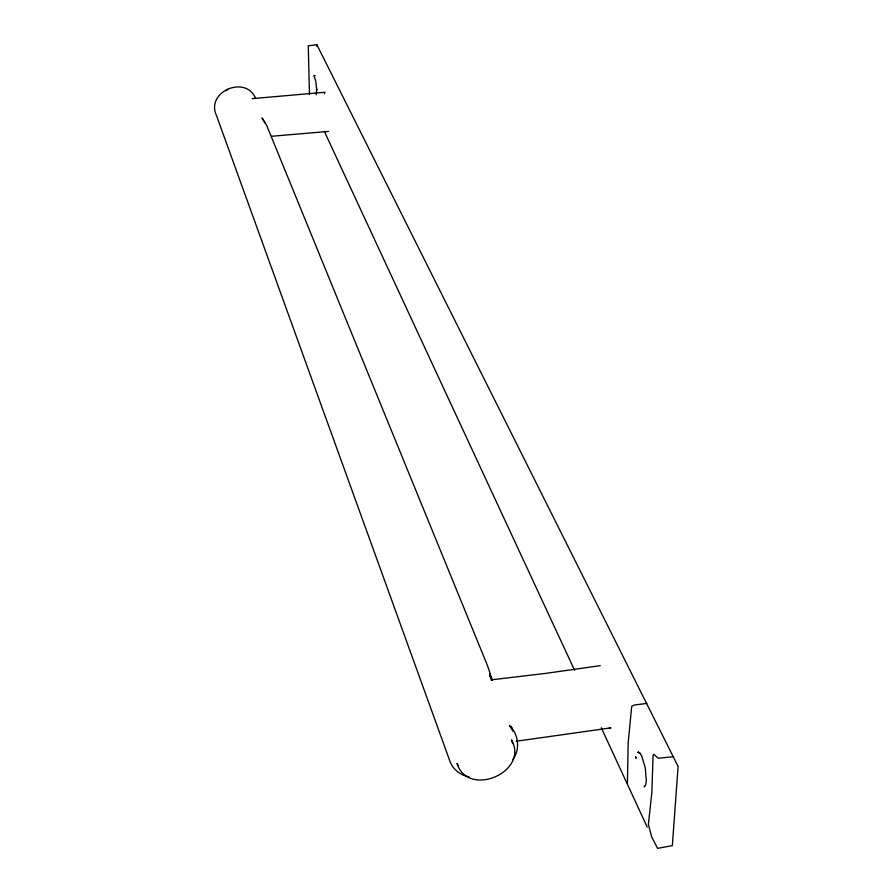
<?xml version="1.0" encoding="UTF-8"?>
<svg xmlns="http://www.w3.org/2000/svg" width="893" height="893" viewBox="0 0 893 893"><rect width="100%" height="100%" fill="white"/><g stroke="black" fill="none" stroke-linecap="round" stroke-linejoin="round"><path stroke-width="1.34" d="M309.447 94.212L308.264 45.822L316.836 44.65L316.814 46.358M316.155 94.747L316.68 89.523L315.843 81.442L313.912 75.537L315.117 75.525M324.393 93.653L325.063 92.247L252.217 98.632M512.738 759.709C520.463 749.305 518.666 734.269 509.39 725.462L513.218 731.255L511.198 726.433L511.644 728.9M600.23 665.665L546.248 673.3L490.96 679.897M225.639 90.673L228.329 89.233M644.779 786.521L644.087 786.778L645.527 785.159L646.331 780.962L645.271 767.857L641.676 755.936L639.857 752.978L637.836 752.241L639.689 752.911L638.015 752.297L638.573 752.263M516.098 741.257L610.968 727.851L609.205 727.929M646.811 703.405L634.376 705.046L631.708 706.341L628.159 742.931L627.411 783.797M673.512 756.728L658.152 758.235L653.721 754.295L653.062 755.5L651.857 792.616L648.396 824.418L651.644 836.763L657.561 848.35L672.351 845.638L678.1 766.44L316.836 44.65M271.539 136.283L328.501 131.405M468.892 776.888C460.978 775.314 453.7 770.045 450.418 762.577L216.497 115.577C205.256 91.778 245.821 74.376 255.699 98.554M458.366 765.647L456.982 763.403C467.876 798.375 529.594 772.121 511.466 739.839L512.649 743.59M264.931 122.832L262.04 117.965L266.694 125.444L487.355 665.263L490.257 673.757L490.904 678.825M492.076 679.696L490.067 676.113L492.177 680.098M324.315 131.327L574.623 670.353M601.29 727.773L647.213 827.097M492.222 679.975L489.889 674.092L490.313 676.526M316.725 89.423L316.624 90.193L316.725 89.423M635.57 756.862L636.05 758.157L635.57 756.862"/></g></svg>
